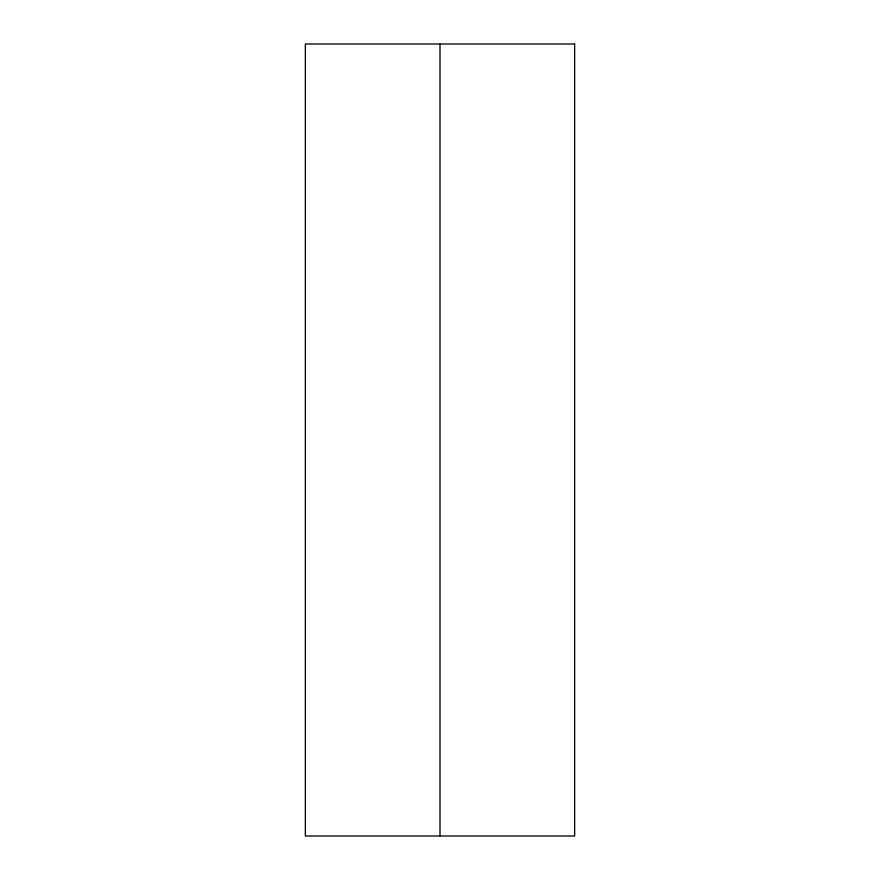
<?xml version="1.0" encoding="UTF-8"?>
<svg xmlns="http://www.w3.org/2000/svg" width="880" height="880" viewBox="0 0 880 880"><rect width="100%" height="100%" fill="white"/><g stroke="black" fill="none" stroke-linecap="round" stroke-linejoin="round"><path stroke-width="1.32" d="M440 44L440 836M574.64 44L305.36 44L305.36 836L574.64 836L574.64 44"/></g></svg>
